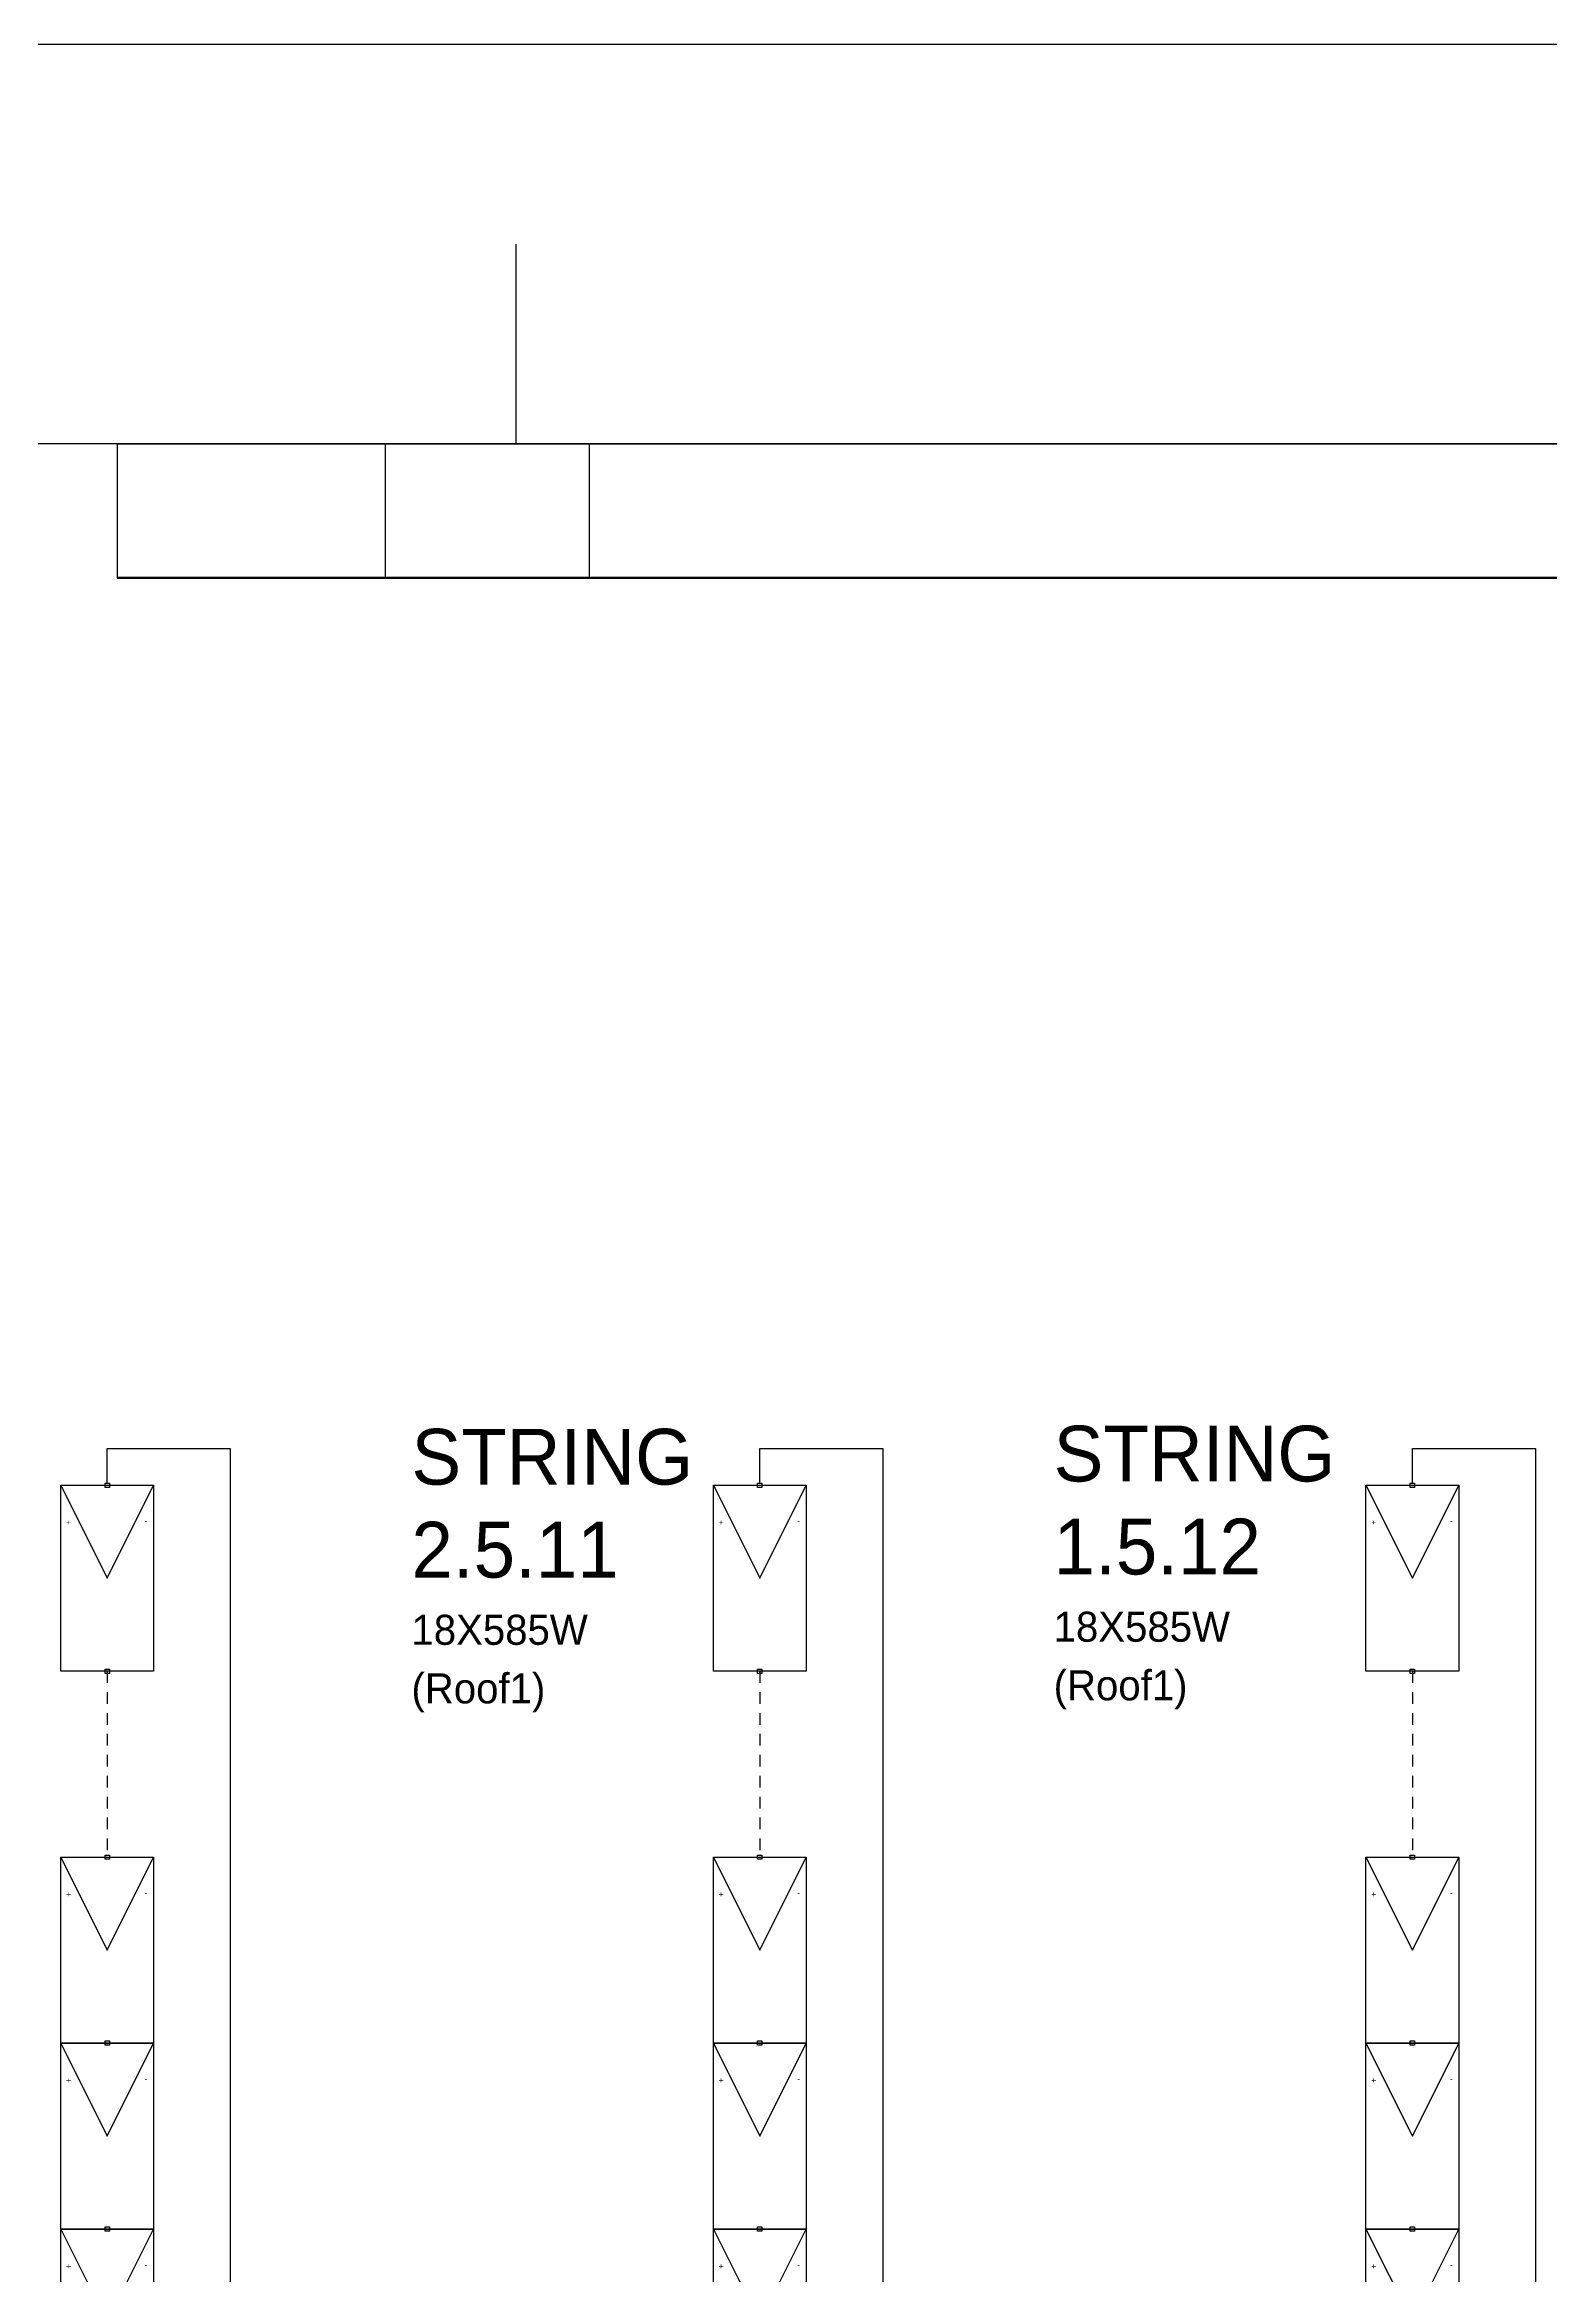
# Model space of a CAD drawing. Header units: inches. Extents: x 4 to 127, y -3 to 89.
# Drawn here: x 91.62 to 107.82, y 64.63 to 88.63 of the extents above; entities that cross this region are included whole.
import ezdxf

# ---------------------------------------------------------------- set-up
doc = ezdxf.new("R2010")
doc.units = ezdxf.units.IN
doc.header["$MEASUREMENT"] = 0
doc.linetypes.add('HIDDEN2', pattern=[0.1875, 0.125, -0.0625])
for name, color, linetype in [('RED_10AWG', 1, 'Continuous'), ('SYMS', 7, 'Continuous'), ('Title Block', 7, 'Continuous'), ('Viewport', 7, 'Continuous')]:
    doc.layers.add(name, color=color, linetype=linetype)
doc.styles.add('WD', font='romans.shx')

# ---------------------------------------------------------------- blocks, each defined once
blk = doc.blocks.new('ANSI_border_C')
at = {"layer": 'Title Block'}
for p, q in [((21, 16), (0, 16)), ((15.75, 15.25), (15.75, 15.625)), ((20.5, 15.25), (0.5, 15.25)), ((15, 15.25), (15, 15)), ((15, 15), (20.5, 15))]:
    blk.add_line(p, q, dxfattribs=at)
blk = doc.blocks.new('JIC_border_C')
at = {"xscale": 5.726708801404052, "yscale": 5.726708801404052, "zscale": 5.726708801404052}
blk.add_blockref('ANSI_border_C', (6.5, -3), dxfattribs=at)
blk = doc.blocks.new('JIC_REVblock_C')
blk.add_line((0, 0), (0, -0.25))
at = {"layer": 'Title Block'}
for p, q in [((-5.5, 0), (-5.5, -0.25)), ((-5.5, 0), (0, 0)), ((-5, -0.25), (-5, 0)), ((-4.62, -0.25), (-4.62, 0)), ((-1.88, -0.25), (-1.88, 0)), ((-1, -0.25), (-1, 0)), ((-5.5, -0.25), (0, -0.25))]:
    blk.add_line(p, q, dxfattribs=at)
at = {"style": 'WD'}
for tag, p in [('ZONE', (-5.3913, -0.1597)), ('REV', (-4.9199, -0.1597)), ('DESCRIPTION', (-3.618, -0.1597)), ('DATE', (-1.5523, -0.1597)), ('APPROVED', (-0.7586, -0.1597))]:
    blk.add_attdef(tag, p, '', height=0.065, dxfattribs=at)
at = {"style": 'WD', "flags": 1}
blk.add_attdef('WD_TB', (-4.5049, -0.1536), '', height=0.03, dxfattribs=at)
blk = doc.blocks.new('HT0_01')
for p, q in [((-0.0625, 0.0625), (0.0625, 0.0625)), ((-0.0625, -0.0625), (-0.0625, 0.0625)), ((0.0625, 0.0625), (0.0625, -0.0625)), ((0.0625, -0.0625), (-0.0625, -0.0625))]:
    blk.add_line(p, q)
at = {"style": 'WD', "flags": 1}
for tag, p in [('X4TERM01', (-0.0625, 0)), ('X2TERM01', (0, 0.0625)), ('X1TERM01', (0.0625, 0)), ('X8TERM01', (0, -0.0625))]:
    blk.add_attdef(tag, p, '', height=0.01, dxfattribs=at)
blk = doc.blocks.new('PVM')
at = {"color": 5}
for p, q in [((2, 1), (1, 0.5)), ((1, 0.5), (2, 0))]:
    blk.add_line(p, q, dxfattribs=at)
blk.add_lwpolyline([(0, 1), (2, 1), (2, 0), (0, 0)], close=True, dxfattribs=at)
at = {"layer": 'SYMS', "color": 5, "xscale": 0.3699338068975089, "yscale": 0.3699338068975089, "zscale": 0.3699338068975089}
for p in [(0, 0.5), (2, 0.5)]:
    blk.add_blockref('HT0_01', p, dxfattribs=at)
at = {"color": 5, "char_height": 0.065, "attachment_point": 1}
for s, insert, rotation in [('+', (1.625, 0.883), 180), ('-', (1.57, 0.067), 90)]:
    blk.add_mtext_dynamic_manual_height_columns(s, width=0.09892, gutter_width=0.325, heights=[0], dxfattribs=dict(at, insert=insert, rotation=rotation))

msp = doc.modelspace()

# ---------------------------------------------------------------- linework, layer by layer
at = {"layer": 'RED_10AWG'}
for p, q in [((92.293, 73.155), (92.293, 73.525)), ((92.293, 73.525), (93.617, 73.525)), ((93.617, 73.525), (93.617, 25.727)), ((99.316, 73.155), (99.316, 73.525)), ((99.316, 73.525), (100.64, 73.525)), ((100.64, 73.525), (100.64, 25.727)), ((106.339, 73.155), (106.339, 73.525)), ((106.339, 73.525), (107.663, 73.525)), ((107.663, 73.525), (107.663, 25.727))]:
    msp.add_line(p, q, dxfattribs=at)
at = {"layer": 'RED_10AWG', "linetype": 'HIDDEN2'}
for p, q in [((92.293, 71.131), (92.293, 69.131)), ((99.316, 71.131), (99.316, 69.131)), ((106.339, 71.131), (106.339, 69.131))]:
    msp.add_line(p, q, dxfattribs=at)

# ---------------------------------------------------------------- block references
at = {"xscale": 5.777177524552554, "yscale": 5.777177524552554, "zscale": 5.777177524552554}
msp.add_blockref('JIC_REVblock_C', (124.175, 84.332), dxfattribs=at)
at = {"layer": 'SYMS', "rotation": 90}
for p in [(92.793, 71.131), (99.816, 71.131), (106.839, 71.131), (92.793, 67.131), (99.816, 67.131), (106.839, 67.131), (92.793, 65.131), (99.816, 65.131), (106.839, 65.131), (92.793, 63.131), (99.816, 63.131), (106.839, 63.131)]:
    msp.add_blockref('PVM', p, dxfattribs=at)
at = {"layer": 'Viewport'}
msp.add_blockref('JIC_border_C', (0, 0), dxfattribs=at)

# ---------------------------------------------------------------- texts
at = {"color": 240, "true_color": 0xed1f24}
for s, p in [('STRING', (95.567, 73.138)), ('STRING', (102.478, 73.172)), ('2.5.11', (95.567, 72.138)), ('1.5.12', (102.478, 72.172))]:
    msp.add_text(s, height=0.6, dxfattribs=at).set_placement(p)
at = {"color": 18, "true_color": 0x000000}
for s, p in [('18X585W', (102.478, 71.448)), ('18X585W', (95.567, 71.415)), ('(Roof1)', (95.567, 70.785)), ('(Roof1)', (102.478, 70.818))]:
    msp.add_text(s, height=0.3231, dxfattribs=at).set_placement(p)

doc.saveas('drawing.dxf')
